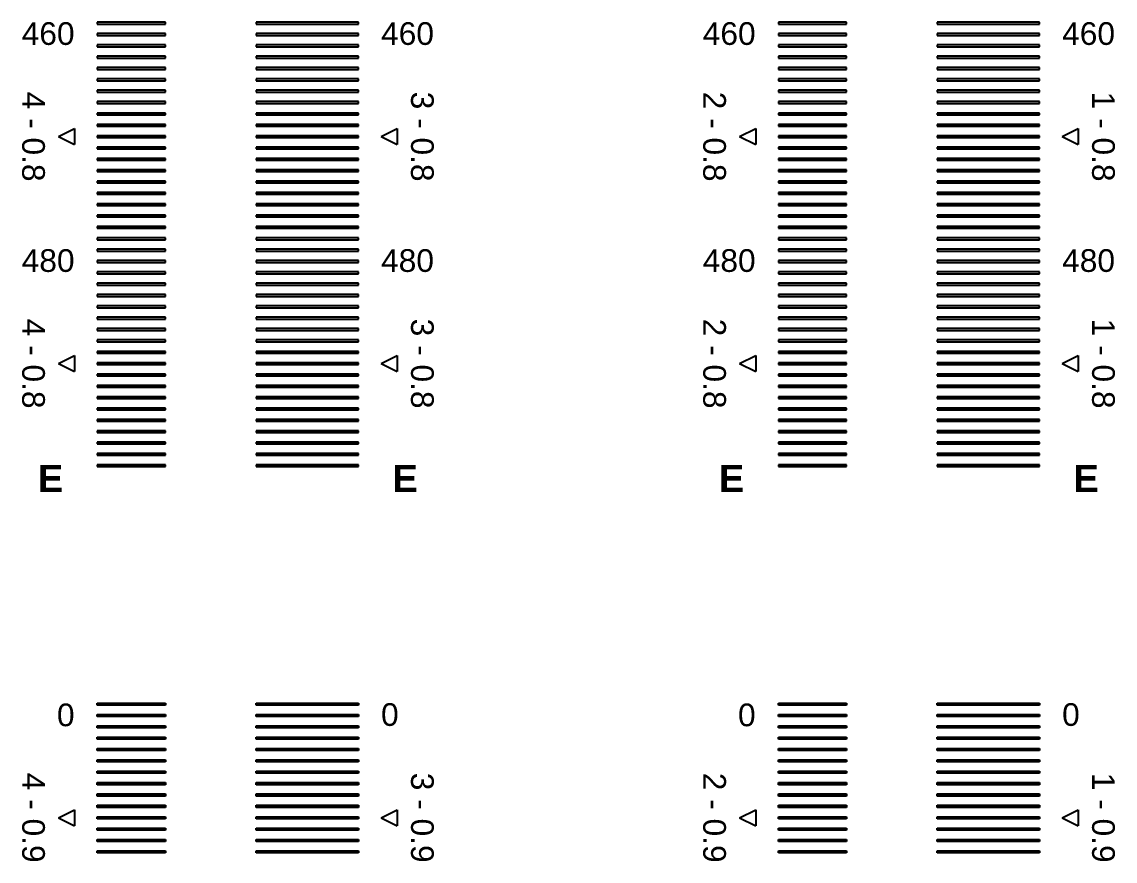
# Model space of a CAD drawing. Extents: x -24531 to 102469, y 86631 to 213631.
# Drawn here: x 53748.9 to 54230.5, y 150011.3 to 150381.1 of the extents above; entities that cross this region are included whole.
import ezdxf

# ---------------------------------------------------------------- set-up
doc = ezdxf.new("R2010")
doc.units = 13
doc.layers.add('CL - Label-1', color=120, linetype='Continuous')
doc.layers.add('CL - Label-2', color=132, linetype='Continuous')
doc.layers.add('CL - Sub-Micro', color=7, linetype='Continuous', true_color=0x47d1ff)
doc.styles.get("Standard").update_dxf_attribs({"font": 'arial.ttf'})

msp = doc.modelspace()

# ---------------------------------------------------------------- linework, layer by layer
at = {"layer": 'CL - Label-2'}
for p, q in [((53765.04, 150330.51), (53772.14, 150334.05)), ((53772.14, 150334.05), (53772.14, 150326.98)), ((53907.12, 150330.51), (53914.21, 150334.05)), ((53914.21, 150334.05), (53914.21, 150326.98)), ((54065.04, 150330.51), (54072.14, 150334.05)), ((54072.14, 150334.05), (54072.14, 150326.98)), ((54207.12, 150330.51), (54214.21, 150334.05)), ((54214.21, 150334.05), (54214.21, 150326.98)), ((53765.04, 150330.51), (53772.14, 150326.98)), ((53907.12, 150330.51), (53914.21, 150326.98)), ((54065.04, 150330.51), (54072.14, 150326.98)), ((54207.12, 150330.51), (54214.21, 150326.98)), ((53765.04, 150230.51), (53772.14, 150234.05)), ((53772.14, 150234.05), (53772.14, 150226.98)), ((53907.12, 150230.51), (53914.21, 150234.05)), ((53914.21, 150234.05), (53914.21, 150226.98)), ((54065.04, 150230.51), (54072.14, 150234.05)), ((54072.14, 150234.05), (54072.14, 150226.98)), ((54207.12, 150230.51), (54214.21, 150234.05)), ((54214.21, 150234.05), (54214.21, 150226.98)), ((53765.04, 150230.51), (53772.14, 150226.98)), ((53907.12, 150230.51), (53914.21, 150226.98)), ((54065.04, 150230.51), (54072.14, 150226.98)), ((54207.12, 150230.51), (54214.21, 150226.98)), ((53765.04, 150030.46), (53772.14, 150034)), ((53765.04, 150030.46), (53772.14, 150026.93)), ((53772.14, 150034), (53772.14, 150026.93)), ((53907.12, 150030.46), (53914.21, 150034)), ((53907.12, 150030.46), (53914.21, 150026.93)), ((53914.21, 150034), (53914.21, 150026.93)), ((54065.04, 150030.46), (54072.14, 150034)), ((54065.04, 150030.46), (54072.14, 150026.93)), ((54072.14, 150034), (54072.14, 150026.93)), ((54207.12, 150030.46), (54214.21, 150034)), ((54207.12, 150030.46), (54214.21, 150026.93)), ((54214.21, 150034), (54214.21, 150026.93))]:
    msp.add_line(p, q, dxfattribs=at)
at = {"layer": 'CL - Sub-Micro'}
for p, q in [((53812.12, 150380.91), (53782.12, 150380.91)), ((53782.12, 150380.91), (53782.12, 150380.11)), ((53782.12, 150380.11), (53812.12, 150380.11)), ((53812.12, 150380.11), (53812.12, 150380.91)), ((53897.12, 150380.91), (53852.12, 150380.91)), ((53852.12, 150380.91), (53852.12, 150380.11)), ((53852.12, 150380.11), (53897.12, 150380.11)), ((53897.12, 150380.11), (53897.12, 150380.91)), ((54112.12, 150380.91), (54082.12, 150380.91)), ((54082.12, 150380.91), (54082.12, 150380.11)), ((54082.12, 150380.11), (54112.12, 150380.11)), ((54112.12, 150380.11), (54112.12, 150380.91)), ((54197.12, 150380.91), (54152.12, 150380.91)), ((54152.12, 150380.91), (54152.12, 150380.11)), ((54152.12, 150380.11), (54197.12, 150380.11)), ((54197.12, 150380.11), (54197.12, 150380.91)), ((53812.12, 150375.91), (53782.12, 150375.91)), ((53782.12, 150375.91), (53782.12, 150375.11)), ((53782.12, 150375.11), (53812.12, 150375.11)), ((53812.12, 150375.11), (53812.12, 150375.91)), ((53897.12, 150375.91), (53852.12, 150375.91)), ((53852.12, 150375.91), (53852.12, 150375.11)), ((53852.12, 150375.11), (53897.12, 150375.11)), ((53897.12, 150375.11), (53897.12, 150375.91)), ((54112.12, 150375.91), (54082.12, 150375.91)), ((54082.12, 150375.91), (54082.12, 150375.11)), ((54082.12, 150375.11), (54112.12, 150375.11)), ((54112.12, 150375.11), (54112.12, 150375.91)), ((54197.12, 150375.91), (54152.12, 150375.91)), ((54152.12, 150375.91), (54152.12, 150375.11)), ((54152.12, 150375.11), (54197.12, 150375.11)), ((54197.12, 150375.11), (54197.12, 150375.91)), ((53812.12, 150370.91), (53782.12, 150370.91)), ((53782.12, 150370.91), (53782.12, 150370.11)), ((53782.12, 150370.11), (53812.12, 150370.11)), ((53812.12, 150370.11), (53812.12, 150370.91)), ((53897.12, 150370.91), (53852.12, 150370.91)), ((53852.12, 150370.91), (53852.12, 150370.11)), ((53852.12, 150370.11), (53897.12, 150370.11)), ((53897.12, 150370.11), (53897.12, 150370.91)), ((54112.12, 150370.91), (54082.12, 150370.91)), ((54082.12, 150370.91), (54082.12, 150370.11)), ((54082.12, 150370.11), (54112.12, 150370.11)), ((54112.12, 150370.11), (54112.12, 150370.91)), ((54197.12, 150370.91), (54152.12, 150370.91)), ((54152.12, 150370.91), (54152.12, 150370.11)), ((54152.12, 150370.11), (54197.12, 150370.11)), ((54197.12, 150370.11), (54197.12, 150370.91)), ((53812.12, 150365.91), (53782.12, 150365.91)), ((53782.12, 150365.91), (53782.12, 150365.11)), ((53782.12, 150365.11), (53812.12, 150365.11)), ((53812.12, 150365.11), (53812.12, 150365.91)), ((53897.12, 150365.91), (53852.12, 150365.91)), ((53852.12, 150365.91), (53852.12, 150365.11)), ((53852.12, 150365.11), (53897.12, 150365.11)), ((53897.12, 150365.11), (53897.12, 150365.91)), ((54112.12, 150365.91), (54082.12, 150365.91)), ((54082.12, 150365.91), (54082.12, 150365.11)), ((54082.12, 150365.11), (54112.12, 150365.11)), ((54112.12, 150365.11), (54112.12, 150365.91)), ((54197.12, 150365.91), (54152.12, 150365.91)), ((54152.12, 150365.91), (54152.12, 150365.11)), ((54152.12, 150365.11), (54197.12, 150365.11)), ((54197.12, 150365.11), (54197.12, 150365.91)), ((53812.12, 150360.91), (53782.12, 150360.91)), ((53782.12, 150360.91), (53782.12, 150360.11)), ((53782.12, 150360.11), (53812.12, 150360.11)), ((53812.12, 150360.11), (53812.12, 150360.91)), ((53897.12, 150360.91), (53852.12, 150360.91)), ((53852.12, 150360.91), (53852.12, 150360.11)), ((53852.12, 150360.11), (53897.12, 150360.11)), ((53897.12, 150360.11), (53897.12, 150360.91)), ((54112.12, 150360.91), (54082.12, 150360.91)), ((54082.12, 150360.91), (54082.12, 150360.11)), ((54082.12, 150360.11), (54112.12, 150360.11)), ((54112.12, 150360.11), (54112.12, 150360.91)), ((54197.12, 150360.91), (54152.12, 150360.91)), ((54152.12, 150360.91), (54152.12, 150360.11)), ((54152.12, 150360.11), (54197.12, 150360.11)), ((54197.12, 150360.11), (54197.12, 150360.91)), ((53812.12, 150355.91), (53782.12, 150355.91)), ((53782.12, 150355.91), (53782.12, 150355.11)), ((53782.12, 150355.11), (53812.12, 150355.11)), ((53812.12, 150355.11), (53812.12, 150355.91)), ((53897.12, 150355.91), (53852.12, 150355.91)), ((53852.12, 150355.91), (53852.12, 150355.11)), ((53852.12, 150355.11), (53897.12, 150355.11)), ((53897.12, 150355.11), (53897.12, 150355.91)), ((54112.12, 150355.91), (54082.12, 150355.91)), ((54082.12, 150355.91), (54082.12, 150355.11)), ((54082.12, 150355.11), (54112.12, 150355.11)), ((54112.12, 150355.11), (54112.12, 150355.91)), ((54197.12, 150355.91), (54152.12, 150355.91)), ((54152.12, 150355.91), (54152.12, 150355.11)), ((54152.12, 150355.11), (54197.12, 150355.11)), ((54197.12, 150355.11), (54197.12, 150355.91)), ((53812.12, 150350.91), (53782.12, 150350.91)), ((53782.12, 150350.91), (53782.12, 150350.11)), ((53782.12, 150350.11), (53812.12, 150350.11)), ((53812.12, 150350.11), (53812.12, 150350.91)), ((53897.12, 150350.91), (53852.12, 150350.91)), ((53852.12, 150350.91), (53852.12, 150350.11)), ((53852.12, 150350.11), (53897.12, 150350.11)), ((53897.12, 150350.11), (53897.12, 150350.91)), ((54112.12, 150350.91), (54082.12, 150350.91)), ((54082.12, 150350.91), (54082.12, 150350.11)), ((54082.12, 150350.11), (54112.12, 150350.11)), ((54112.12, 150350.11), (54112.12, 150350.91)), ((54197.12, 150350.91), (54152.12, 150350.91)), ((54152.12, 150350.91), (54152.12, 150350.11)), ((54152.12, 150350.11), (54197.12, 150350.11)), ((54197.12, 150350.11), (54197.12, 150350.91)), ((53812.12, 150345.91), (53782.12, 150345.91)), ((53782.12, 150345.91), (53782.12, 150345.11)), ((53782.12, 150345.11), (53812.12, 150345.11)), ((53812.12, 150345.11), (53812.12, 150345.91)), ((53897.12, 150345.91), (53852.12, 150345.91)), ((53852.12, 150345.91), (53852.12, 150345.11)), ((53852.12, 150345.11), (53897.12, 150345.11)), ((53897.12, 150345.11), (53897.12, 150345.91)), ((54112.12, 150345.91), (54082.12, 150345.91)), ((54082.12, 150345.91), (54082.12, 150345.11)), ((54082.12, 150345.11), (54112.12, 150345.11)), ((54112.12, 150345.11), (54112.12, 150345.91)), ((54197.12, 150345.91), (54152.12, 150345.91)), ((54152.12, 150345.91), (54152.12, 150345.11)), ((54152.12, 150345.11), (54197.12, 150345.11)), ((54197.12, 150345.11), (54197.12, 150345.91)), ((53812.12, 150340.91), (53782.12, 150340.91)), ((53782.12, 150340.91), (53782.12, 150340.11)), ((53782.12, 150340.11), (53812.12, 150340.11)), ((53812.12, 150340.11), (53812.12, 150340.91)), ((53897.12, 150340.91), (53852.12, 150340.91)), ((53852.12, 150340.91), (53852.12, 150340.11)), ((53852.12, 150340.11), (53897.12, 150340.11)), ((53897.12, 150340.11), (53897.12, 150340.91)), ((54112.12, 150340.91), (54082.12, 150340.91)), ((54082.12, 150340.91), (54082.12, 150340.11)), ((54082.12, 150340.11), (54112.12, 150340.11)), ((54112.12, 150340.11), (54112.12, 150340.91)), ((54197.12, 150340.91), (54152.12, 150340.91)), ((54152.12, 150340.91), (54152.12, 150340.11)), ((54152.12, 150340.11), (54197.12, 150340.11)), ((54197.12, 150340.11), (54197.12, 150340.91)), ((53812.12, 150335.91), (53782.12, 150335.91)), ((53782.12, 150335.91), (53782.12, 150335.11)), ((53782.12, 150335.11), (53812.12, 150335.11)), ((53812.12, 150335.11), (53812.12, 150335.91)), ((53897.12, 150335.91), (53852.12, 150335.91)), ((53852.12, 150335.91), (53852.12, 150335.11)), ((53852.12, 150335.11), (53897.12, 150335.11)), ((53897.12, 150335.11), (53897.12, 150335.91)), ((54112.12, 150335.91), (54082.12, 150335.91)), ((54082.12, 150335.91), (54082.12, 150335.11)), ((54082.12, 150335.11), (54112.12, 150335.11)), ((54112.12, 150335.11), (54112.12, 150335.91)), ((54197.12, 150335.91), (54152.12, 150335.91)), ((54152.12, 150335.91), (54152.12, 150335.11)), ((54152.12, 150335.11), (54197.12, 150335.11)), ((54197.12, 150335.11), (54197.12, 150335.91)), ((53812.12, 150330.91), (53782.12, 150330.91)), ((53782.12, 150330.91), (53782.12, 150330.11)), ((53782.12, 150330.11), (53812.12, 150330.11)), ((53812.12, 150330.11), (53812.12, 150330.91)), ((53897.12, 150330.91), (53852.12, 150330.91)), ((53852.12, 150330.91), (53852.12, 150330.11)), ((53852.12, 150330.11), (53897.12, 150330.11)), ((53897.12, 150330.11), (53897.12, 150330.91)), ((54112.12, 150330.91), (54082.12, 150330.91)), ((54082.12, 150330.91), (54082.12, 150330.11)), ((54082.12, 150330.11), (54112.12, 150330.11)), ((54112.12, 150330.11), (54112.12, 150330.91)), ((54197.12, 150330.91), (54152.12, 150330.91)), ((54152.12, 150330.91), (54152.12, 150330.11)), ((54152.12, 150330.11), (54197.12, 150330.11)), ((54197.12, 150330.11), (54197.12, 150330.91)), ((53812.12, 150325.91), (53782.12, 150325.91)), ((53782.12, 150325.91), (53782.12, 150325.11)), ((53782.12, 150325.11), (53812.12, 150325.11)), ((53812.12, 150325.11), (53812.12, 150325.91)), ((53897.12, 150325.91), (53852.12, 150325.91)), ((53852.12, 150325.91), (53852.12, 150325.11)), ((53852.12, 150325.11), (53897.12, 150325.11)), ((53897.12, 150325.11), (53897.12, 150325.91)), ((54112.12, 150325.91), (54082.12, 150325.91)), ((54082.12, 150325.91), (54082.12, 150325.11)), ((54082.12, 150325.11), (54112.12, 150325.11)), ((54112.12, 150325.11), (54112.12, 150325.91)), ((54197.12, 150325.91), (54152.12, 150325.91)), ((54152.12, 150325.91), (54152.12, 150325.11)), ((54152.12, 150325.11), (54197.12, 150325.11)), ((54197.12, 150325.11), (54197.12, 150325.91)), ((53812.12, 150320.91), (53782.12, 150320.91)), ((53782.12, 150320.91), (53782.12, 150320.11)), ((53782.12, 150320.11), (53812.12, 150320.11)), ((53812.12, 150320.11), (53812.12, 150320.91)), ((53897.12, 150320.91), (53852.12, 150320.91)), ((53852.12, 150320.91), (53852.12, 150320.11)), ((53852.12, 150320.11), (53897.12, 150320.11)), ((53897.12, 150320.11), (53897.12, 150320.91)), ((54112.12, 150320.91), (54082.12, 150320.91)), ((54082.12, 150320.91), (54082.12, 150320.11)), ((54082.12, 150320.11), (54112.12, 150320.11)), ((54112.12, 150320.11), (54112.12, 150320.91)), ((54197.12, 150320.91), (54152.12, 150320.91)), ((54152.12, 150320.91), (54152.12, 150320.11)), ((54152.12, 150320.11), (54197.12, 150320.11)), ((54197.12, 150320.11), (54197.12, 150320.91)), ((53812.12, 150315.91), (53782.12, 150315.91)), ((53782.12, 150315.91), (53782.12, 150315.11)), ((53782.12, 150315.11), (53812.12, 150315.11)), ((53812.12, 150315.11), (53812.12, 150315.91)), ((53897.12, 150315.91), (53852.12, 150315.91)), ((53852.12, 150315.91), (53852.12, 150315.11)), ((53852.12, 150315.11), (53897.12, 150315.11)), ((53897.12, 150315.11), (53897.12, 150315.91)), ((54112.12, 150315.91), (54082.12, 150315.91)), ((54082.12, 150315.91), (54082.12, 150315.11)), ((54082.12, 150315.11), (54112.12, 150315.11)), ((54112.12, 150315.11), (54112.12, 150315.91)), ((54197.12, 150315.91), (54152.12, 150315.91)), ((54152.12, 150315.91), (54152.12, 150315.11)), ((54152.12, 150315.11), (54197.12, 150315.11)), ((54197.12, 150315.11), (54197.12, 150315.91)), ((53812.12, 150310.91), (53782.12, 150310.91)), ((53782.12, 150310.91), (53782.12, 150310.11)), ((53782.12, 150310.11), (53812.12, 150310.11)), ((53812.12, 150310.11), (53812.12, 150310.91)), ((53897.12, 150310.91), (53852.12, 150310.91)), ((53852.12, 150310.91), (53852.12, 150310.11)), ((53852.12, 150310.11), (53897.12, 150310.11)), ((53897.12, 150310.11), (53897.12, 150310.91)), ((54112.12, 150310.91), (54082.12, 150310.91)), ((54082.12, 150310.91), (54082.12, 150310.11)), ((54082.12, 150310.11), (54112.12, 150310.11)), ((54112.12, 150310.11), (54112.12, 150310.91)), ((54197.12, 150310.91), (54152.12, 150310.91)), ((54152.12, 150310.91), (54152.12, 150310.11)), ((54152.12, 150310.11), (54197.12, 150310.11)), ((54197.12, 150310.11), (54197.12, 150310.91)), ((53812.12, 150305.91), (53782.12, 150305.91)), ((53782.12, 150305.91), (53782.12, 150305.11)), ((53782.12, 150305.11), (53812.12, 150305.11)), ((53812.12, 150305.11), (53812.12, 150305.91)), ((53897.12, 150305.91), (53852.12, 150305.91)), ((53852.12, 150305.91), (53852.12, 150305.11)), ((53852.12, 150305.11), (53897.12, 150305.11)), ((53897.12, 150305.11), (53897.12, 150305.91)), ((54112.12, 150305.91), (54082.12, 150305.91)), ((54082.12, 150305.91), (54082.12, 150305.11)), ((54082.12, 150305.11), (54112.12, 150305.11)), ((54112.12, 150305.11), (54112.12, 150305.91)), ((54197.12, 150305.91), (54152.12, 150305.91)), ((54152.12, 150305.91), (54152.12, 150305.11)), ((54152.12, 150305.11), (54197.12, 150305.11)), ((54197.12, 150305.11), (54197.12, 150305.91)), ((53812.12, 150300.91), (53782.12, 150300.91)), ((53782.12, 150300.91), (53782.12, 150300.11)), ((53782.12, 150300.11), (53812.12, 150300.11)), ((53812.12, 150300.11), (53812.12, 150300.91)), ((53897.12, 150300.91), (53852.12, 150300.91)), ((53852.12, 150300.91), (53852.12, 150300.11)), ((53852.12, 150300.11), (53897.12, 150300.11)), ((53897.12, 150300.11), (53897.12, 150300.91)), ((54112.12, 150300.91), (54082.12, 150300.91)), ((54082.12, 150300.91), (54082.12, 150300.11)), ((54082.12, 150300.11), (54112.12, 150300.11)), ((54112.12, 150300.11), (54112.12, 150300.91)), ((54197.12, 150300.91), (54152.12, 150300.91)), ((54152.12, 150300.91), (54152.12, 150300.11)), ((54152.12, 150300.11), (54197.12, 150300.11)), ((54197.12, 150300.11), (54197.12, 150300.91)), ((53812.12, 150295.91), (53782.12, 150295.91)), ((53782.12, 150295.91), (53782.12, 150295.11)), ((53782.12, 150295.11), (53812.12, 150295.11)), ((53812.12, 150295.11), (53812.12, 150295.91)), ((53897.12, 150295.91), (53852.12, 150295.91)), ((53852.12, 150295.91), (53852.12, 150295.11)), ((53852.12, 150295.11), (53897.12, 150295.11)), ((53897.12, 150295.11), (53897.12, 150295.91)), ((54112.12, 150295.91), (54082.12, 150295.91)), ((54082.12, 150295.91), (54082.12, 150295.11)), ((54082.12, 150295.11), (54112.12, 150295.11)), ((54112.12, 150295.11), (54112.12, 150295.91)), ((54197.12, 150295.91), (54152.12, 150295.91)), ((54152.12, 150295.91), (54152.12, 150295.11)), ((54152.12, 150295.11), (54197.12, 150295.11)), ((54197.12, 150295.11), (54197.12, 150295.91)), ((53812.12, 150290.91), (53782.12, 150290.91)), ((53782.12, 150290.91), (53782.12, 150290.11)), ((53782.12, 150290.11), (53812.12, 150290.11)), ((53812.12, 150290.11), (53812.12, 150290.91)), ((53897.12, 150290.91), (53852.12, 150290.91)), ((53852.12, 150290.91), (53852.12, 150290.11)), ((53852.12, 150290.11), (53897.12, 150290.11)), ((53897.12, 150290.11), (53897.12, 150290.91)), ((54112.12, 150290.91), (54082.12, 150290.91)), ((54082.12, 150290.91), (54082.12, 150290.11)), ((54082.12, 150290.11), (54112.12, 150290.11)), ((54112.12, 150290.11), (54112.12, 150290.91)), ((54197.12, 150290.91), (54152.12, 150290.91)), ((54152.12, 150290.91), (54152.12, 150290.11)), ((54152.12, 150290.11), (54197.12, 150290.11)), ((54197.12, 150290.11), (54197.12, 150290.91)), ((53812.12, 150285.91), (53782.12, 150285.91)), ((53782.12, 150285.91), (53782.12, 150285.11)), ((53812.12, 150285.11), (53812.12, 150285.91)), ((53897.12, 150285.91), (53852.12, 150285.91)), ((53852.12, 150285.91), (53852.12, 150285.11)), ((53897.12, 150285.11), (53897.12, 150285.91)), ((54112.12, 150285.91), (54082.12, 150285.91)), ((54082.12, 150285.91), (54082.12, 150285.11)), ((54112.12, 150285.11), (54112.12, 150285.91)), ((54197.12, 150285.91), (54152.12, 150285.91)), ((54152.12, 150285.91), (54152.12, 150285.11)), ((54197.12, 150285.11), (54197.12, 150285.91)), ((53782.12, 150285.11), (53812.12, 150285.11)), ((53812.12, 150280.91), (53782.12, 150280.91)), ((53782.12, 150280.91), (53782.12, 150280.11)), ((53812.12, 150280.11), (53812.12, 150280.91)), ((53852.12, 150285.11), (53897.12, 150285.11)), ((53897.12, 150280.91), (53852.12, 150280.91)), ((53852.12, 150280.91), (53852.12, 150280.11)), ((53897.12, 150280.11), (53897.12, 150280.91)), ((54082.12, 150285.11), (54112.12, 150285.11)), ((54112.12, 150280.91), (54082.12, 150280.91)), ((54082.12, 150280.91), (54082.12, 150280.11)), ((54112.12, 150280.11), (54112.12, 150280.91)), ((54152.12, 150285.11), (54197.12, 150285.11)), ((54197.12, 150280.91), (54152.12, 150280.91)), ((54152.12, 150280.91), (54152.12, 150280.11)), ((54197.12, 150280.11), (54197.12, 150280.91)), ((53782.12, 150280.11), (53812.12, 150280.11)), ((53812.12, 150275.91), (53782.12, 150275.91)), ((53782.12, 150275.91), (53782.12, 150275.11)), ((53812.12, 150275.11), (53812.12, 150275.91)), ((53852.12, 150280.11), (53897.12, 150280.11)), ((53897.12, 150275.91), (53852.12, 150275.91)), ((53852.12, 150275.91), (53852.12, 150275.11)), ((53897.12, 150275.11), (53897.12, 150275.91)), ((54082.12, 150280.11), (54112.12, 150280.11)), ((54112.12, 150275.91), (54082.12, 150275.91)), ((54082.12, 150275.91), (54082.12, 150275.11)), ((54112.12, 150275.11), (54112.12, 150275.91)), ((54152.12, 150280.11), (54197.12, 150280.11)), ((54197.12, 150275.91), (54152.12, 150275.91)), ((54152.12, 150275.91), (54152.12, 150275.11)), ((54197.12, 150275.11), (54197.12, 150275.91)), ((53782.12, 150275.11), (53812.12, 150275.11)), ((53812.12, 150270.91), (53782.12, 150270.91)), ((53782.12, 150270.91), (53782.12, 150270.11)), ((53812.12, 150270.11), (53812.12, 150270.91)), ((53852.12, 150275.11), (53897.12, 150275.11)), ((53897.12, 150270.91), (53852.12, 150270.91)), ((53852.12, 150270.91), (53852.12, 150270.11)), ((53897.12, 150270.11), (53897.12, 150270.91)), ((54082.12, 150275.11), (54112.12, 150275.11)), ((54112.12, 150270.91), (54082.12, 150270.91)), ((54082.12, 150270.91), (54082.12, 150270.11)), ((54112.12, 150270.11), (54112.12, 150270.91)), ((54152.12, 150275.11), (54197.12, 150275.11)), ((54197.12, 150270.91), (54152.12, 150270.91)), ((54152.12, 150270.91), (54152.12, 150270.11)), ((54197.12, 150270.11), (54197.12, 150270.91)), ((53782.12, 150270.11), (53812.12, 150270.11)), ((53812.12, 150265.91), (53782.12, 150265.91)), ((53782.12, 150265.91), (53782.12, 150265.11)), ((53812.12, 150265.11), (53812.12, 150265.91)), ((53852.12, 150270.11), (53897.12, 150270.11)), ((53897.12, 150265.91), (53852.12, 150265.91)), ((53852.12, 150265.91), (53852.12, 150265.11)), ((53897.12, 150265.11), (53897.12, 150265.91)), ((54082.12, 150270.11), (54112.12, 150270.11)), ((54112.12, 150265.91), (54082.12, 150265.91)), ((54082.12, 150265.91), (54082.12, 150265.11)), ((54112.12, 150265.11), (54112.12, 150265.91)), ((54152.12, 150270.11), (54197.12, 150270.11)), ((54197.12, 150265.91), (54152.12, 150265.91)), ((54152.12, 150265.91), (54152.12, 150265.11)), ((54197.12, 150265.11), (54197.12, 150265.91)), ((53782.12, 150265.11), (53812.12, 150265.11)), ((53852.12, 150265.11), (53897.12, 150265.11)), ((54082.12, 150265.11), (54112.12, 150265.11)), ((54152.12, 150265.11), (54197.12, 150265.11)), ((53812.12, 150260.91), (53782.12, 150260.91)), ((53782.12, 150260.91), (53782.12, 150260.11)), ((53782.12, 150260.11), (53812.12, 150260.11)), ((53812.12, 150260.11), (53812.12, 150260.91)), ((53897.12, 150260.91), (53852.12, 150260.91)), ((53852.12, 150260.91), (53852.12, 150260.11)), ((53852.12, 150260.11), (53897.12, 150260.11)), ((53897.12, 150260.11), (53897.12, 150260.91)), ((54112.12, 150260.91), (54082.12, 150260.91)), ((54082.12, 150260.91), (54082.12, 150260.11)), ((54082.12, 150260.11), (54112.12, 150260.11)), ((54112.12, 150260.11), (54112.12, 150260.91)), ((54197.12, 150260.91), (54152.12, 150260.91)), ((54152.12, 150260.91), (54152.12, 150260.11)), ((54152.12, 150260.11), (54197.12, 150260.11)), ((54197.12, 150260.11), (54197.12, 150260.91)), ((53812.12, 150255.91), (53782.12, 150255.91)), ((53782.12, 150255.91), (53782.12, 150255.11)), ((53782.12, 150255.11), (53812.12, 150255.11)), ((53812.12, 150255.11), (53812.12, 150255.91)), ((53897.12, 150255.91), (53852.12, 150255.91)), ((53852.12, 150255.91), (53852.12, 150255.11)), ((53852.12, 150255.11), (53897.12, 150255.11)), ((53897.12, 150255.11), (53897.12, 150255.91)), ((54112.12, 150255.91), (54082.12, 150255.91)), ((54082.12, 150255.91), (54082.12, 150255.11)), ((54082.12, 150255.11), (54112.12, 150255.11)), ((54112.12, 150255.11), (54112.12, 150255.91)), ((54197.12, 150255.91), (54152.12, 150255.91)), ((54152.12, 150255.91), (54152.12, 150255.11)), ((54152.12, 150255.11), (54197.12, 150255.11)), ((54197.12, 150255.11), (54197.12, 150255.91)), ((53812.12, 150250.91), (53782.12, 150250.91)), ((53782.12, 150250.91), (53782.12, 150250.11)), ((53782.12, 150250.11), (53812.12, 150250.11)), ((53812.12, 150250.11), (53812.12, 150250.91)), ((53897.12, 150250.91), (53852.12, 150250.91)), ((53852.12, 150250.91), (53852.12, 150250.11)), ((53852.12, 150250.11), (53897.12, 150250.11)), ((53897.12, 150250.11), (53897.12, 150250.91)), ((54112.12, 150250.91), (54082.12, 150250.91)), ((54082.12, 150250.91), (54082.12, 150250.11)), ((54082.12, 150250.11), (54112.12, 150250.11)), ((54112.12, 150250.11), (54112.12, 150250.91)), ((54197.12, 150250.91), (54152.12, 150250.91)), ((54152.12, 150250.91), (54152.12, 150250.11)), ((54152.12, 150250.11), (54197.12, 150250.11)), ((54197.12, 150250.11), (54197.12, 150250.91)), ((53812.12, 150245.91), (53782.12, 150245.91)), ((53782.12, 150245.91), (53782.12, 150245.11)), ((53782.12, 150245.11), (53812.12, 150245.11)), ((53812.12, 150245.11), (53812.12, 150245.91)), ((53897.12, 150245.91), (53852.12, 150245.91)), ((53852.12, 150245.91), (53852.12, 150245.11)), ((53852.12, 150245.11), (53897.12, 150245.11)), ((53897.12, 150245.11), (53897.12, 150245.91)), ((54112.12, 150245.91), (54082.12, 150245.91)), ((54082.12, 150245.91), (54082.12, 150245.11)), ((54082.12, 150245.11), (54112.12, 150245.11)), ((54112.12, 150245.11), (54112.12, 150245.91)), ((54197.12, 150245.91), (54152.12, 150245.91)), ((54152.12, 150245.91), (54152.12, 150245.11)), ((54152.12, 150245.11), (54197.12, 150245.11)), ((54197.12, 150245.11), (54197.12, 150245.91)), ((53812.12, 150240.91), (53782.12, 150240.91)), ((53782.12, 150240.91), (53782.12, 150240.11)), ((53782.12, 150240.11), (53812.12, 150240.11)), ((53812.12, 150240.11), (53812.12, 150240.91)), ((53897.12, 150240.91), (53852.12, 150240.91)), ((53852.12, 150240.91), (53852.12, 150240.11)), ((53852.12, 150240.11), (53897.12, 150240.11)), ((53897.12, 150240.11), (53897.12, 150240.91)), ((54112.12, 150240.91), (54082.12, 150240.91)), ((54082.12, 150240.91), (54082.12, 150240.11)), ((54082.12, 150240.11), (54112.12, 150240.11)), ((54112.12, 150240.11), (54112.12, 150240.91)), ((54197.12, 150240.91), (54152.12, 150240.91)), ((54152.12, 150240.91), (54152.12, 150240.11)), ((54152.12, 150240.11), (54197.12, 150240.11)), ((54197.12, 150240.11), (54197.12, 150240.91)), ((53812.12, 150235.91), (53782.12, 150235.91)), ((53782.12, 150235.91), (53782.12, 150235.11)), ((53782.12, 150235.11), (53812.12, 150235.11)), ((53812.12, 150235.11), (53812.12, 150235.91)), ((53897.12, 150235.91), (53852.12, 150235.91)), ((53852.12, 150235.91), (53852.12, 150235.11)), ((53852.12, 150235.11), (53897.12, 150235.11)), ((53897.12, 150235.11), (53897.12, 150235.91)), ((54112.12, 150235.91), (54082.12, 150235.91)), ((54082.12, 150235.91), (54082.12, 150235.11)), ((54082.12, 150235.11), (54112.12, 150235.11)), ((54112.12, 150235.11), (54112.12, 150235.91)), ((54197.12, 150235.91), (54152.12, 150235.91)), ((54152.12, 150235.91), (54152.12, 150235.11)), ((54152.12, 150235.11), (54197.12, 150235.11)), ((54197.12, 150235.11), (54197.12, 150235.91)), ((53812.12, 150230.91), (53782.12, 150230.91)), ((53782.12, 150230.91), (53782.12, 150230.11)), ((53782.12, 150230.11), (53812.12, 150230.11)), ((53812.12, 150230.11), (53812.12, 150230.91)), ((53897.12, 150230.91), (53852.12, 150230.91)), ((53852.12, 150230.91), (53852.12, 150230.11)), ((53852.12, 150230.11), (53897.12, 150230.11)), ((53897.12, 150230.11), (53897.12, 150230.91)), ((54112.12, 150230.91), (54082.12, 150230.91)), ((54082.12, 150230.91), (54082.12, 150230.11)), ((54082.12, 150230.11), (54112.12, 150230.11)), ((54112.12, 150230.11), (54112.12, 150230.91)), ((54197.12, 150230.91), (54152.12, 150230.91)), ((54152.12, 150230.91), (54152.12, 150230.11)), ((54152.12, 150230.11), (54197.12, 150230.11)), ((54197.12, 150230.11), (54197.12, 150230.91)), ((53812.12, 150225.91), (53782.12, 150225.91)), ((53782.12, 150225.91), (53782.12, 150225.11)), ((53782.12, 150225.11), (53812.12, 150225.11)), ((53812.12, 150225.11), (53812.12, 150225.91)), ((53897.12, 150225.91), (53852.12, 150225.91)), ((53852.12, 150225.91), (53852.12, 150225.11)), ((53852.12, 150225.11), (53897.12, 150225.11)), ((53897.12, 150225.11), (53897.12, 150225.91)), ((54112.12, 150225.91), (54082.12, 150225.91)), ((54082.12, 150225.91), (54082.12, 150225.11)), ((54082.12, 150225.11), (54112.12, 150225.11)), ((54112.12, 150225.11), (54112.12, 150225.91)), ((54197.12, 150225.91), (54152.12, 150225.91)), ((54152.12, 150225.91), (54152.12, 150225.11)), ((54152.12, 150225.11), (54197.12, 150225.11)), ((54197.12, 150225.11), (54197.12, 150225.91)), ((53812.12, 150220.91), (53782.12, 150220.91)), ((53782.12, 150220.91), (53782.12, 150220.11)), ((53782.12, 150220.11), (53812.12, 150220.11)), ((53812.12, 150220.11), (53812.12, 150220.91)), ((53897.12, 150220.91), (53852.12, 150220.91)), ((53852.12, 150220.91), (53852.12, 150220.11)), ((53852.12, 150220.11), (53897.12, 150220.11)), ((53897.12, 150220.11), (53897.12, 150220.91)), ((54112.12, 150220.91), (54082.12, 150220.91)), ((54082.12, 150220.91), (54082.12, 150220.11)), ((54082.12, 150220.11), (54112.12, 150220.11)), ((54112.12, 150220.11), (54112.12, 150220.91)), ((54197.12, 150220.91), (54152.12, 150220.91)), ((54152.12, 150220.91), (54152.12, 150220.11)), ((54152.12, 150220.11), (54197.12, 150220.11)), ((54197.12, 150220.11), (54197.12, 150220.91)), ((53812.12, 150215.91), (53782.12, 150215.91)), ((53782.12, 150215.91), (53782.12, 150215.11)), ((53782.12, 150215.11), (53812.12, 150215.11)), ((53812.12, 150215.11), (53812.12, 150215.91)), ((53897.12, 150215.91), (53852.12, 150215.91)), ((53852.12, 150215.91), (53852.12, 150215.11)), ((53852.12, 150215.11), (53897.12, 150215.11)), ((53897.12, 150215.11), (53897.12, 150215.91)), ((54112.12, 150215.91), (54082.12, 150215.91)), ((54082.12, 150215.91), (54082.12, 150215.11)), ((54082.12, 150215.11), (54112.12, 150215.11)), ((54112.12, 150215.11), (54112.12, 150215.91)), ((54197.12, 150215.91), (54152.12, 150215.91)), ((54152.12, 150215.91), (54152.12, 150215.11)), ((54152.12, 150215.11), (54197.12, 150215.11)), ((54197.12, 150215.11), (54197.12, 150215.91)), ((53812.12, 150210.91), (53782.12, 150210.91)), ((53782.12, 150210.91), (53782.12, 150210.11)), ((53782.12, 150210.11), (53812.12, 150210.11)), ((53812.12, 150210.11), (53812.12, 150210.91)), ((53897.12, 150210.91), (53852.12, 150210.91)), ((53852.12, 150210.91), (53852.12, 150210.11)), ((53852.12, 150210.11), (53897.12, 150210.11)), ((53897.12, 150210.11), (53897.12, 150210.91)), ((54112.12, 150210.91), (54082.12, 150210.91)), ((54082.12, 150210.91), (54082.12, 150210.11)), ((54082.12, 150210.11), (54112.12, 150210.11)), ((54112.12, 150210.11), (54112.12, 150210.91)), ((54197.12, 150210.91), (54152.12, 150210.91)), ((54152.12, 150210.91), (54152.12, 150210.11)), ((54152.12, 150210.11), (54197.12, 150210.11)), ((54197.12, 150210.11), (54197.12, 150210.91)), ((53812.12, 150205.91), (53782.12, 150205.91)), ((53782.12, 150205.91), (53782.12, 150205.11)), ((53782.12, 150205.11), (53812.12, 150205.11)), ((53812.12, 150205.11), (53812.12, 150205.91)), ((53897.12, 150205.91), (53852.12, 150205.91)), ((53852.12, 150205.91), (53852.12, 150205.11)), ((53852.12, 150205.11), (53897.12, 150205.11)), ((53897.12, 150205.11), (53897.12, 150205.91)), ((54112.12, 150205.91), (54082.12, 150205.91)), ((54082.12, 150205.91), (54082.12, 150205.11)), ((54082.12, 150205.11), (54112.12, 150205.11)), ((54112.12, 150205.11), (54112.12, 150205.91)), ((54197.12, 150205.91), (54152.12, 150205.91)), ((54152.12, 150205.91), (54152.12, 150205.11)), ((54152.12, 150205.11), (54197.12, 150205.11)), ((54197.12, 150205.11), (54197.12, 150205.91)), ((53812.12, 150200.91), (53782.12, 150200.91)), ((53782.12, 150200.91), (53782.12, 150200.11)), ((53782.12, 150200.11), (53812.12, 150200.11)), ((53812.12, 150200.11), (53812.12, 150200.91)), ((53897.12, 150200.91), (53852.12, 150200.91)), ((53852.12, 150200.91), (53852.12, 150200.11)), ((53852.12, 150200.11), (53897.12, 150200.11)), ((53897.12, 150200.11), (53897.12, 150200.91)), ((54112.12, 150200.91), (54082.12, 150200.91)), ((54082.12, 150200.91), (54082.12, 150200.11)), ((54082.12, 150200.11), (54112.12, 150200.11)), ((54112.12, 150200.11), (54112.12, 150200.91)), ((54197.12, 150200.91), (54152.12, 150200.91)), ((54152.12, 150200.91), (54152.12, 150200.11)), ((54152.12, 150200.11), (54197.12, 150200.11)), ((54197.12, 150200.11), (54197.12, 150200.91)), ((53812.12, 150195.91), (53782.12, 150195.91)), ((53782.12, 150195.91), (53782.12, 150195.11)), ((53782.12, 150195.11), (53812.12, 150195.11)), ((53812.12, 150195.11), (53812.12, 150195.91)), ((53897.12, 150195.91), (53852.12, 150195.91)), ((53852.12, 150195.91), (53852.12, 150195.11)), ((53852.12, 150195.11), (53897.12, 150195.11)), ((53897.12, 150195.11), (53897.12, 150195.91)), ((54112.12, 150195.91), (54082.12, 150195.91)), ((54082.12, 150195.91), (54082.12, 150195.11)), ((54082.12, 150195.11), (54112.12, 150195.11)), ((54112.12, 150195.11), (54112.12, 150195.91)), ((54197.12, 150195.91), (54152.12, 150195.91)), ((54152.12, 150195.91), (54152.12, 150195.11)), ((54152.12, 150195.11), (54197.12, 150195.11)), ((54197.12, 150195.11), (54197.12, 150195.91)), ((53812.12, 150190.91), (53782.12, 150190.91)), ((53782.12, 150190.91), (53782.12, 150190.11)), ((53782.12, 150190.11), (53812.12, 150190.11)), ((53812.12, 150190.11), (53812.12, 150190.91)), ((53897.12, 150190.91), (53852.12, 150190.91)), ((53852.12, 150190.91), (53852.12, 150190.11)), ((53852.12, 150190.11), (53897.12, 150190.11)), ((53897.12, 150190.11), (53897.12, 150190.91)), ((54112.12, 150190.91), (54082.12, 150190.91)), ((54082.12, 150190.91), (54082.12, 150190.11)), ((54082.12, 150190.11), (54112.12, 150190.11)), ((54112.12, 150190.11), (54112.12, 150190.91)), ((54197.12, 150190.91), (54152.12, 150190.91)), ((54152.12, 150190.91), (54152.12, 150190.11)), ((54152.12, 150190.11), (54197.12, 150190.11)), ((54197.12, 150190.11), (54197.12, 150190.91)), ((53812.12, 150185.91), (53782.12, 150185.91)), ((53782.12, 150185.91), (53782.12, 150185.11)), ((53782.12, 150185.11), (53812.12, 150185.11)), ((53812.12, 150185.11), (53812.12, 150185.91)), ((53897.12, 150185.91), (53852.12, 150185.91)), ((53852.12, 150185.91), (53852.12, 150185.11)), ((53852.12, 150185.11), (53897.12, 150185.11)), ((53897.12, 150185.11), (53897.12, 150185.91)), ((54112.12, 150185.91), (54082.12, 150185.91)), ((54082.12, 150185.91), (54082.12, 150185.11)), ((54082.12, 150185.11), (54112.12, 150185.11)), ((54112.12, 150185.11), (54112.12, 150185.91)), ((54197.12, 150185.91), (54152.12, 150185.91)), ((54152.12, 150185.91), (54152.12, 150185.11)), ((54152.12, 150185.11), (54197.12, 150185.11)), ((54197.12, 150185.11), (54197.12, 150185.91)), ((53782.12, 150080.01), (53782.12, 150080.91)), ((53782.12, 150080.91), (53812.12, 150080.91)), ((53812.12, 150080.01), (53782.12, 150080.01)), ((53812.12, 150080.91), (53812.12, 150080.01)), ((53852.12, 150080.01), (53852.12, 150080.91)), ((53852.12, 150080.91), (53897.12, 150080.91)), ((53897.12, 150080.01), (53852.12, 150080.01)), ((53897.12, 150080.91), (53897.12, 150080.01)), ((54082.12, 150080.01), (54082.12, 150080.91)), ((54082.12, 150080.91), (54112.12, 150080.91)), ((54112.12, 150080.01), (54082.12, 150080.01)), ((54112.12, 150080.91), (54112.12, 150080.01)), ((54152.12, 150080.01), (54152.12, 150080.91)), ((54152.12, 150080.91), (54197.12, 150080.91)), ((54197.12, 150080.01), (54152.12, 150080.01)), ((54197.12, 150080.91), (54197.12, 150080.01)), ((53782.12, 150075.01), (53782.12, 150075.91)), ((53782.12, 150075.91), (53812.12, 150075.91)), ((53812.12, 150075.01), (53782.12, 150075.01)), ((53812.12, 150075.91), (53812.12, 150075.01)), ((53852.12, 150075.01), (53852.12, 150075.91)), ((53852.12, 150075.91), (53897.12, 150075.91)), ((53897.12, 150075.01), (53852.12, 150075.01)), ((53897.12, 150075.91), (53897.12, 150075.01)), ((54082.12, 150075.01), (54082.12, 150075.91)), ((54082.12, 150075.91), (54112.12, 150075.91)), ((54112.12, 150075.01), (54082.12, 150075.01)), ((54112.12, 150075.91), (54112.12, 150075.01)), ((54152.12, 150075.01), (54152.12, 150075.91)), ((54152.12, 150075.91), (54197.12, 150075.91)), ((54197.12, 150075.01), (54152.12, 150075.01)), ((54197.12, 150075.91), (54197.12, 150075.01)), ((53782.12, 150070.01), (53782.12, 150070.91)), ((53782.12, 150070.91), (53812.12, 150070.91)), ((53812.12, 150070.01), (53782.12, 150070.01)), ((53812.12, 150070.91), (53812.12, 150070.01)), ((53852.12, 150070.01), (53852.12, 150070.91)), ((53852.12, 150070.91), (53897.12, 150070.91)), ((53897.12, 150070.01), (53852.12, 150070.01)), ((53897.12, 150070.91), (53897.12, 150070.01)), ((54082.12, 150070.01), (54082.12, 150070.91)), ((54082.12, 150070.91), (54112.12, 150070.91)), ((54112.12, 150070.01), (54082.12, 150070.01)), ((54112.12, 150070.91), (54112.12, 150070.01)), ((54152.12, 150070.01), (54152.12, 150070.91)), ((54152.12, 150070.91), (54197.12, 150070.91)), ((54197.12, 150070.01), (54152.12, 150070.01)), ((54197.12, 150070.91), (54197.12, 150070.01)), ((53782.12, 150065.01), (53782.12, 150065.91)), ((53782.12, 150065.91), (53812.12, 150065.91)), ((53812.12, 150065.01), (53782.12, 150065.01)), ((53812.12, 150065.91), (53812.12, 150065.01)), ((53852.12, 150065.01), (53852.12, 150065.91)), ((53852.12, 150065.91), (53897.12, 150065.91)), ((53897.12, 150065.01), (53852.12, 150065.01)), ((53897.12, 150065.91), (53897.12, 150065.01)), ((54082.12, 150065.01), (54082.12, 150065.91)), ((54082.12, 150065.91), (54112.12, 150065.91)), ((54112.12, 150065.01), (54082.12, 150065.01)), ((54112.12, 150065.91), (54112.12, 150065.01)), ((54152.12, 150065.01), (54152.12, 150065.91)), ((54152.12, 150065.91), (54197.12, 150065.91)), ((54197.12, 150065.01), (54152.12, 150065.01)), ((54197.12, 150065.91), (54197.12, 150065.01)), ((53782.12, 150060.01), (53782.12, 150060.91)), ((53782.12, 150060.91), (53812.12, 150060.91)), ((53812.12, 150060.01), (53782.12, 150060.01)), ((53812.12, 150060.91), (53812.12, 150060.01)), ((53852.12, 150060.01), (53852.12, 150060.91)), ((53852.12, 150060.91), (53897.12, 150060.91)), ((53897.12, 150060.01), (53852.12, 150060.01)), ((53897.12, 150060.91), (53897.12, 150060.01)), ((54082.12, 150060.01), (54082.12, 150060.91)), ((54082.12, 150060.91), (54112.12, 150060.91)), ((54112.12, 150060.01), (54082.12, 150060.01)), ((54112.12, 150060.91), (54112.12, 150060.01)), ((54152.12, 150060.01), (54152.12, 150060.91)), ((54152.12, 150060.91), (54197.12, 150060.91)), ((54197.12, 150060.01), (54152.12, 150060.01)), ((54197.12, 150060.91), (54197.12, 150060.01)), ((53782.12, 150055.01), (53782.12, 150055.91)), ((53782.12, 150055.91), (53812.12, 150055.91)), ((53812.12, 150055.01), (53782.12, 150055.01)), ((53812.12, 150055.91), (53812.12, 150055.01)), ((53852.12, 150055.01), (53852.12, 150055.91)), ((53852.12, 150055.91), (53897.12, 150055.91)), ((53897.12, 150055.01), (53852.12, 150055.01)), ((53897.12, 150055.91), (53897.12, 150055.01)), ((54082.12, 150055.01), (54082.12, 150055.91)), ((54082.12, 150055.91), (54112.12, 150055.91)), ((54112.12, 150055.01), (54082.12, 150055.01)), ((54112.12, 150055.91), (54112.12, 150055.01)), ((54152.12, 150055.01), (54152.12, 150055.91)), ((54152.12, 150055.91), (54197.12, 150055.91)), ((54197.12, 150055.01), (54152.12, 150055.01)), ((54197.12, 150055.91), (54197.12, 150055.01)), ((53782.12, 150050.01), (53782.12, 150050.91)), ((53782.12, 150050.91), (53812.12, 150050.91)), ((53812.12, 150050.01), (53782.12, 150050.01)), ((53812.12, 150050.91), (53812.12, 150050.01)), ((53852.12, 150050.01), (53852.12, 150050.91)), ((53852.12, 150050.91), (53897.12, 150050.91)), ((53897.12, 150050.01), (53852.12, 150050.01)), ((53897.12, 150050.91), (53897.12, 150050.01)), ((54082.12, 150050.01), (54082.12, 150050.91)), ((54082.12, 150050.91), (54112.12, 150050.91)), ((54112.12, 150050.01), (54082.12, 150050.01)), ((54112.12, 150050.91), (54112.12, 150050.01)), ((54152.12, 150050.01), (54152.12, 150050.91)), ((54152.12, 150050.91), (54197.12, 150050.91)), ((54197.12, 150050.01), (54152.12, 150050.01)), ((54197.12, 150050.91), (54197.12, 150050.01)), ((53782.12, 150045.01), (53782.12, 150045.91)), ((53782.12, 150045.91), (53812.12, 150045.91)), ((53812.12, 150045.01), (53782.12, 150045.01)), ((53812.12, 150045.91), (53812.12, 150045.01)), ((53852.12, 150045.01), (53852.12, 150045.91)), ((53852.12, 150045.91), (53897.12, 150045.91)), ((53897.12, 150045.01), (53852.12, 150045.01)), ((53897.12, 150045.91), (53897.12, 150045.01)), ((54082.12, 150045.01), (54082.12, 150045.91)), ((54082.12, 150045.91), (54112.12, 150045.91)), ((54112.12, 150045.01), (54082.12, 150045.01)), ((54112.12, 150045.91), (54112.12, 150045.01)), ((54152.12, 150045.01), (54152.12, 150045.91)), ((54152.12, 150045.91), (54197.12, 150045.91)), ((54197.12, 150045.01), (54152.12, 150045.01)), ((54197.12, 150045.91), (54197.12, 150045.01)), ((53782.12, 150040.01), (53782.12, 150040.91)), ((53782.12, 150040.91), (53812.12, 150040.91)), ((53812.12, 150040.01), (53782.12, 150040.01)), ((53812.12, 150040.91), (53812.12, 150040.01)), ((53852.12, 150040.01), (53852.12, 150040.91)), ((53852.12, 150040.91), (53897.12, 150040.91)), ((53897.12, 150040.01), (53852.12, 150040.01)), ((53897.12, 150040.91), (53897.12, 150040.01)), ((54082.12, 150040.01), (54082.12, 150040.91)), ((54082.12, 150040.91), (54112.12, 150040.91)), ((54112.12, 150040.01), (54082.12, 150040.01)), ((54112.12, 150040.91), (54112.12, 150040.01)), ((54152.12, 150040.01), (54152.12, 150040.91)), ((54152.12, 150040.91), (54197.12, 150040.91)), ((54197.12, 150040.01), (54152.12, 150040.01)), ((54197.12, 150040.91), (54197.12, 150040.01)), ((53782.12, 150035.01), (53782.12, 150035.91)), ((53782.12, 150035.91), (53812.12, 150035.91)), ((53812.12, 150035.01), (53782.12, 150035.01)), ((53812.12, 150035.91), (53812.12, 150035.01)), ((53852.12, 150035.01), (53852.12, 150035.91)), ((53852.12, 150035.91), (53897.12, 150035.91)), ((53897.12, 150035.01), (53852.12, 150035.01)), ((53897.12, 150035.91), (53897.12, 150035.01)), ((54082.12, 150035.01), (54082.12, 150035.91)), ((54082.12, 150035.91), (54112.12, 150035.91)), ((54112.12, 150035.01), (54082.12, 150035.01)), ((54112.12, 150035.91), (54112.12, 150035.01)), ((54152.12, 150035.01), (54152.12, 150035.91)), ((54152.12, 150035.91), (54197.12, 150035.91)), ((54197.12, 150035.01), (54152.12, 150035.01)), ((54197.12, 150035.91), (54197.12, 150035.01)), ((53782.12, 150030.01), (53782.12, 150030.91)), ((53782.12, 150030.91), (53812.12, 150030.91)), ((53812.12, 150030.01), (53782.12, 150030.01)), ((53812.12, 150030.91), (53812.12, 150030.01)), ((53852.12, 150030.01), (53852.12, 150030.91)), ((53852.12, 150030.91), (53897.12, 150030.91)), ((53897.12, 150030.01), (53852.12, 150030.01)), ((53897.12, 150030.91), (53897.12, 150030.01)), ((54082.12, 150030.01), (54082.12, 150030.91)), ((54082.12, 150030.91), (54112.12, 150030.91)), ((54112.12, 150030.01), (54082.12, 150030.01)), ((54112.12, 150030.91), (54112.12, 150030.01)), ((54152.12, 150030.01), (54152.12, 150030.91)), ((54152.12, 150030.91), (54197.12, 150030.91)), ((54197.12, 150030.01), (54152.12, 150030.01)), ((54197.12, 150030.91), (54197.12, 150030.01)), ((53782.12, 150025.01), (53782.12, 150025.91)), ((53782.12, 150025.91), (53812.12, 150025.91)), ((53812.12, 150025.91), (53812.12, 150025.01)), ((53852.12, 150025.01), (53852.12, 150025.91)), ((53852.12, 150025.91), (53897.12, 150025.91)), ((53897.12, 150025.91), (53897.12, 150025.01)), ((54082.12, 150025.01), (54082.12, 150025.91)), ((54082.12, 150025.91), (54112.12, 150025.91)), ((54112.12, 150025.91), (54112.12, 150025.01)), ((54152.12, 150025.01), (54152.12, 150025.91)), ((54152.12, 150025.91), (54197.12, 150025.91)), ((54197.12, 150025.91), (54197.12, 150025.01)), ((53812.12, 150025.01), (53782.12, 150025.01)), ((53782.12, 150020.01), (53782.12, 150020.91)), ((53782.12, 150020.91), (53812.12, 150020.91)), ((53812.12, 150020.91), (53812.12, 150020.01)), ((53897.12, 150025.01), (53852.12, 150025.01)), ((53852.12, 150020.01), (53852.12, 150020.91)), ((53852.12, 150020.91), (53897.12, 150020.91)), ((53897.12, 150020.91), (53897.12, 150020.01)), ((54112.12, 150025.01), (54082.12, 150025.01)), ((54082.12, 150020.01), (54082.12, 150020.91)), ((54082.12, 150020.91), (54112.12, 150020.91)), ((54112.12, 150020.91), (54112.12, 150020.01)), ((54197.12, 150025.01), (54152.12, 150025.01)), ((54152.12, 150020.01), (54152.12, 150020.91)), ((54152.12, 150020.91), (54197.12, 150020.91)), ((54197.12, 150020.91), (54197.12, 150020.01)), ((53812.12, 150020.01), (53782.12, 150020.01)), ((53782.12, 150015.01), (53782.12, 150015.91)), ((53782.12, 150015.91), (53812.12, 150015.91)), ((53812.12, 150015.91), (53812.12, 150015.01)), ((53897.12, 150020.01), (53852.12, 150020.01)), ((53852.12, 150015.01), (53852.12, 150015.91)), ((53852.12, 150015.91), (53897.12, 150015.91)), ((53897.12, 150015.91), (53897.12, 150015.01)), ((54112.12, 150020.01), (54082.12, 150020.01)), ((54082.12, 150015.01), (54082.12, 150015.91)), ((54082.12, 150015.91), (54112.12, 150015.91)), ((54112.12, 150015.91), (54112.12, 150015.01)), ((54197.12, 150020.01), (54152.12, 150020.01)), ((54152.12, 150015.01), (54152.12, 150015.91)), ((54152.12, 150015.91), (54197.12, 150015.91)), ((54197.12, 150015.91), (54197.12, 150015.01)), ((53812.12, 150015.01), (53782.12, 150015.01)), ((53897.12, 150015.01), (53852.12, 150015.01)), ((54112.12, 150015.01), (54082.12, 150015.01)), ((54197.12, 150015.01), (54152.12, 150015.01))]:
    msp.add_line(p, q, dxfattribs=at)

# ---------------------------------------------------------------- texts
at = {"layer": 'CL - Label-1'}
for s, width, heights, insert, char_height, attachment_point in [('460', 21.565, [8.55], (53772.12, 150380.91), 10, 3), ('460', 21.565, [8.55], (53907.12, 150380.91), 10, 1), ('460', 21.565, [8.55], (54072.12, 150380.91), 10, 3), ('460', 21.565, [8.55], (54207.12, 150380.91), 10, 1), ('480', 21.565, [8.55], (53772.12, 150280.91), 10, 3), ('480', 21.565, [8.55], (53907.12, 150280.91), 10, 1), ('480', 21.565, [8.55], (54072.12, 150280.91), 10, 3), ('480', 21.565, [8.55], (54207.12, 150280.91), 10, 1), ('{\\fArial|b1|i0|c0|p34;E}', 33.3178, [8.18], (53767.12, 150185.91), 12, 3), ('{\\fArial|b1|i0|c0|p34;E}', 33.3178, [8.18], (53912.12, 150185.91), 12, 1), ('{\\fArial|b1|i0|c0|p34;E}', 33.3178, [8.18], (54067.12, 150185.91), 12, 3), ('{\\fArial|b1|i0|c0|p34;E}', 33.3178, [8.18], (54212.12, 150185.91), 12, 1), ('0', 21.565, [8.55], (53907.12, 150080.91), 10, 1), ('0', 21.565, [8.55], (54207.12, 150080.91), 10, 1)]:
    msp.add_mtext_dynamic_manual_height_columns(s, width=width, gutter_width=12.5, heights=heights, dxfattribs=dict(at, insert=insert, char_height=char_height, attachment_point=attachment_point))
at = {"layer": 'CL - Label-1', "char_height": 10, "attachment_point": 7, "rotation": 180}
for insert in [(53772.12, 150080.91), (54072.12, 150080.91)]:
    msp.add_mtext_dynamic_manual_height_columns('0', width=21.565, gutter_width=12.5, heights=[8.55], dxfattribs=dict(at, insert=insert))
at = {"layer": 'CL - Label-2', "char_height": 10, "rotation": 270}
for s, insert, attachment_point in [('4 - 0.8', (53759.04, 150330.51), 2), ('3 - 0.8', (53920.19, 150330.51), 8), ('2 - 0.8', (54059.04, 150330.51), 2), ('1 - 0.8', (54220.19, 150330.51), 8), ('4 - 0.8', (53759.04, 150230.51), 2), ('3 - 0.8', (53920.19, 150230.51), 8), ('2 - 0.8', (54059.04, 150230.51), 2), ('1 - 0.8', (54220.19, 150230.51), 8), ('4 - 0.9', (53759.04, 150030.46), 2), ('3 - 0.9', (53920.19, 150030.46), 8), ('2 - 0.9', (54059.04, 150030.46), 2), ('1 - 0.9', (54220.19, 150030.46), 8)]:
    msp.add_mtext_dynamic_manual_height_columns(s, width=52.3045, gutter_width=12.5, heights=[18.11], dxfattribs=dict(at, insert=insert, attachment_point=attachment_point))

doc.saveas('drawing.dxf')
